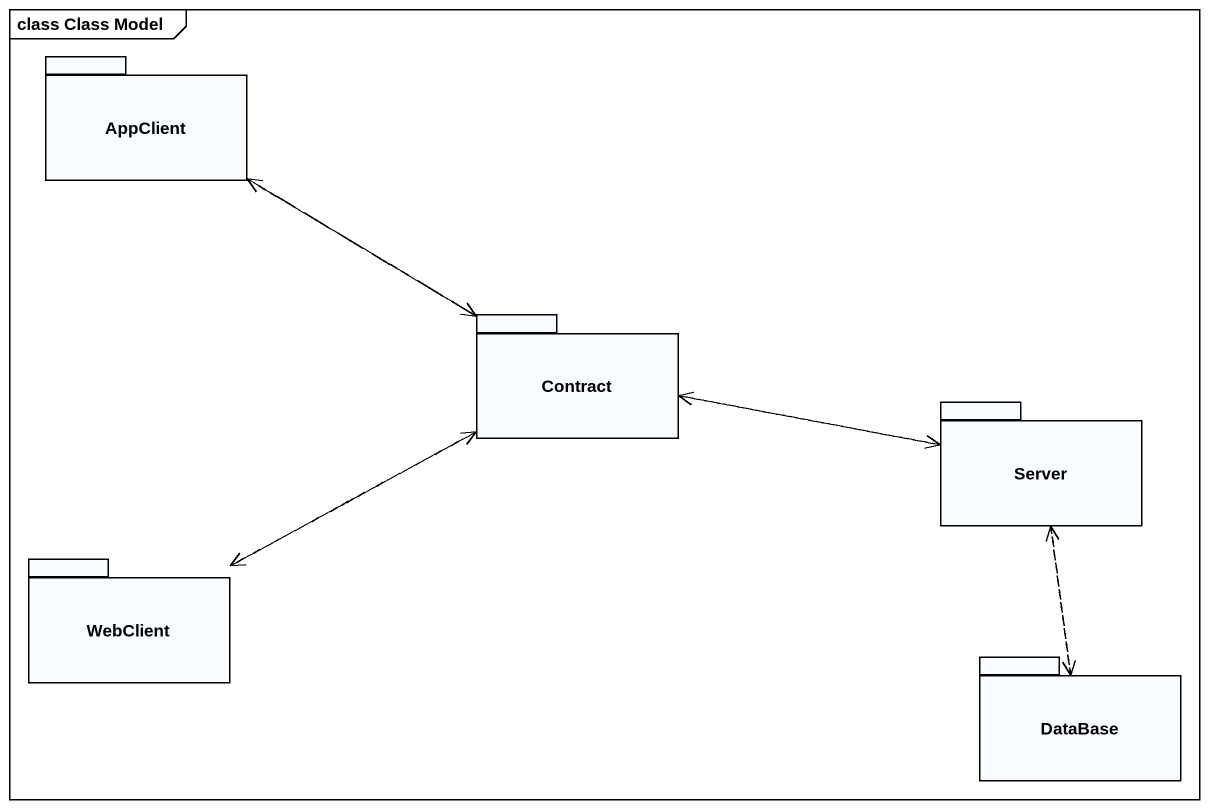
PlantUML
@startuml
mainframe class Class Model
package AppClient {
}
package Contract {
}
package Server {
}
package WebClient {
}
package "DataBase" as DataBase_ {
}
AppClient .right.> Contract
Contract .left.> AppClient
Contract .right.> Server
Contract .left.> WebClient
Server .left.> Contract
Server ..> DataBase_
WebClient .right.> Contract
DataBase_ .up.> Server
@enduml
